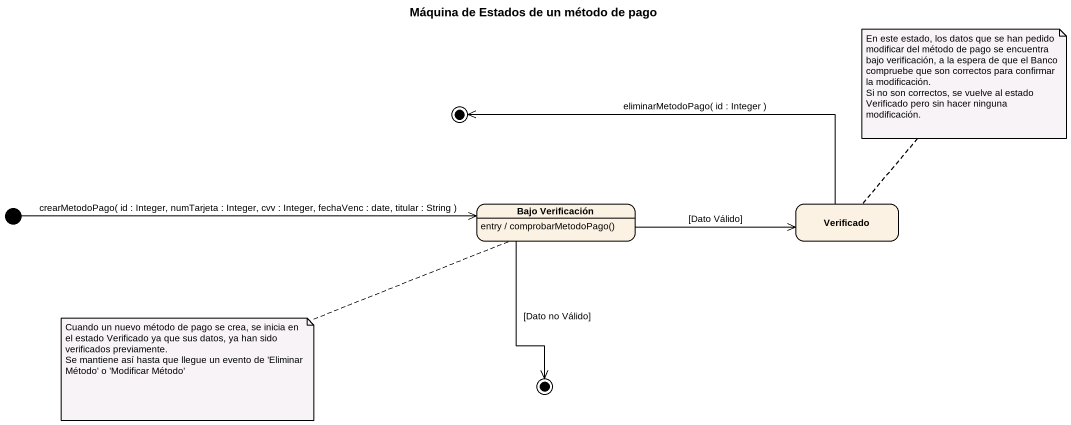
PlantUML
@startuml
title Máquina de Estados de un método de pago
hide empty description
state final1 <<end>>
state "Bajo Verificación" as Bajo_Verificación
Bajo_Verificación : entry / comprobarMetodoPago()
state Verificado
state final2 <<end>>
[*] -right-> Bajo_Verificación : crearMetodoPago( id : Integer, numTarjeta : Integer, cvv : Integer, fechaVenc : date, titular : String )
Bajo_Verificación -right-> Verificado : [Dato Válido]
Bajo_Verificación --> final2 : [Dato no Válido]
Verificado -left-> final1 : eliminarMetodoPago( id : Integer )
note top of Verificado
  En este estado, los datos que se han pedido modificar del método de pago se encuentra bajo verificación, a la espera de que el Banco compruebe que son correctos para confirmar la modificación.
  Si no son correctos, se vuelve al estado Verificado pero sin hacer ninguna modificación.
end note
note left of Bajo_Verificación
  Cuando un nuevo método de pago se crea, se inicia en el estado Verificado ya que sus datos, ya han sido verificados previamente.
  Se mantiene así hasta que llegue un evento de 'Eliminar Método' o 'Modificar Método'
end note
@enduml
